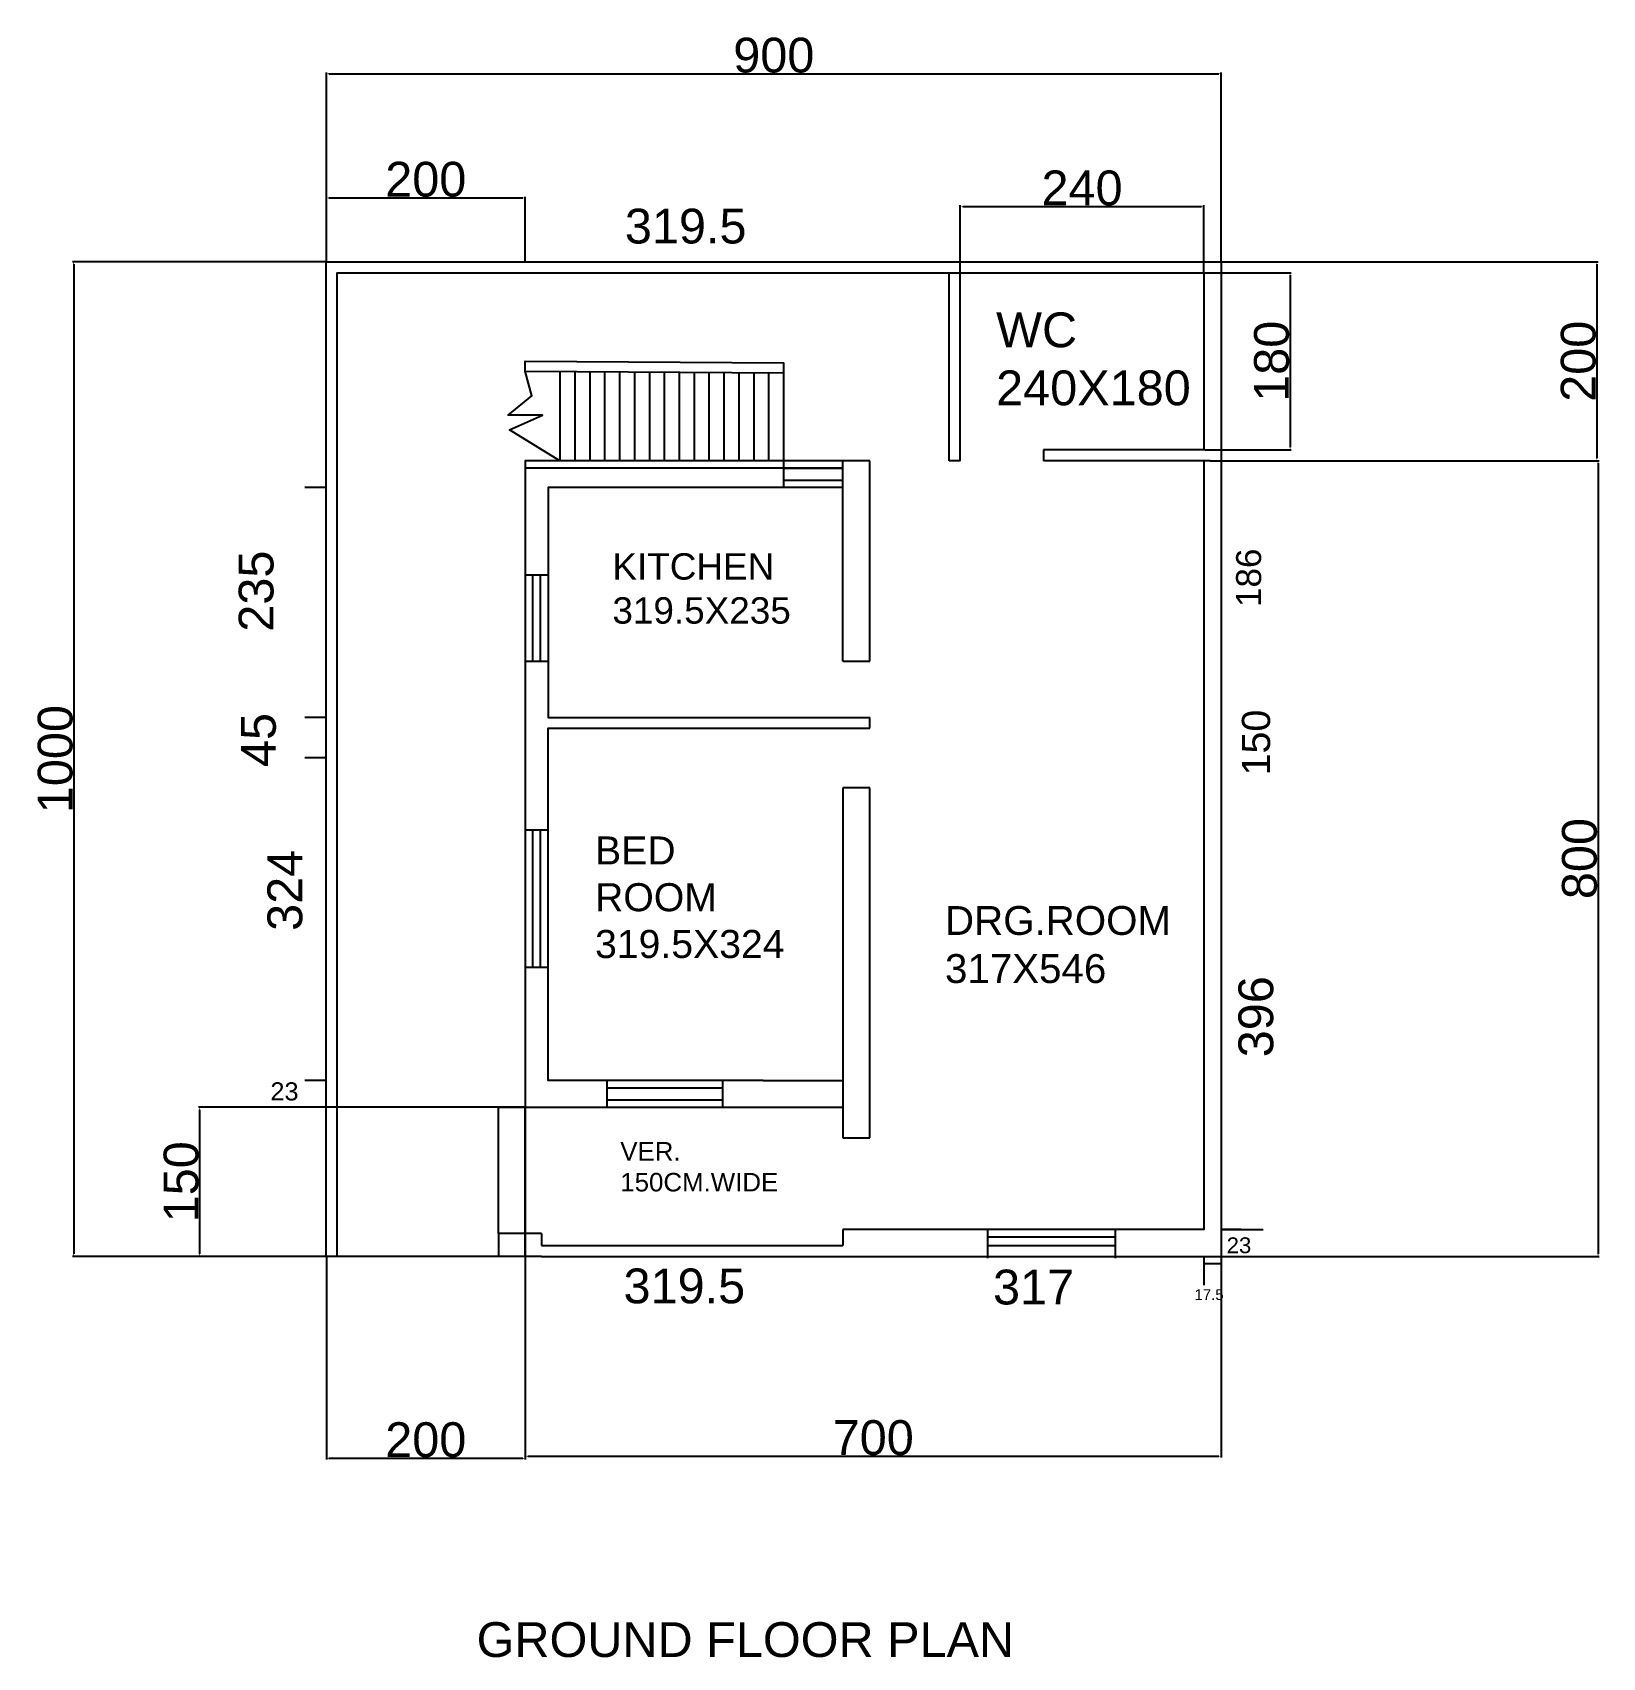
# Model space of a CAD drawing. Header units: millimetres. Extents: x 1414 to 2993, y 849 to 2483.
import ezdxf

# ---------------------------------------------------------------- set-up
doc = ezdxf.new("R2010")
doc.units = ezdxf.units.MM
doc.styles.get("Standard").update_dxf_attribs({"font": 'arial.ttf', "height": 35})
doc.dimstyles.new('ISO-25', dxfattribs={"dimtxt": 35, "dimasz": 2.5, "dimexe": 1.25, "dimexo": 0.625, "dimtad": 1, "dimdec": 1, "dimrnd": 10, "dimtxsty": 'Standard', "dimcen": 2.5, "dimclrt": 256, "dimadec": 0, "dimazin": 0, "dimtfac": 1, "dimtdec": 1, "dimtmove": 0, "dimatfit": 3, "dimfxl": 1, "dimarcsym": 0})

# ---------------------------------------------------------------- blocks, each defined once
blk = doc.blocks.new('*D1')
at = {"color": 0, "lineweight": -2, "transparency": 16777216}
for p, q in [((1708.5, 2252.6), (1453.9, 2252.6)), ((1455.1, 2250.1), (1455.1, 1255.1)), ((1708.5, 1252.6), (1453.9, 1252.6))]:
    blk.add_line(p, q, dxfattribs=at)
at = {"color": 0, "transparency": 16777216}
for points in [[(1454.7, 2250.1), (1455.6, 2250.1), (1455.1, 2252.6)], [(1454.7, 1255.1), (1455.6, 1255.1), (1455.1, 1252.6)]]:
    blk.add_solid(points, dxfattribs=at)
at = {"layer": 'Defpoints', "color": 0, "transparency": 16777216}
for p in [(1709.2, 2252.6), (1455.1, 1252.6), (1709.2, 1252.6)]:
    blk.add_point(p, dxfattribs=at)
at = {"transparency": 16777216, "insert": (1436.7, 1752.6), "char_height": 35, "attachment_point": 5, "rotation": 90}
blk.add_mtext('1000', dxfattribs=at)
blk = doc.blocks.new('*D2')
at = {"color": 0, "lineweight": -2, "transparency": 16777216}
for p, q in [((1709.2, 1251.9), (1709.2, 1048.4)), ((1909.2, 1251.9), (1909.2, 1048.4)), ((1711.7, 1049.6), (1906.7, 1049.6))]:
    blk.add_line(p, q, dxfattribs=at)
at = {"color": 0, "transparency": 16777216}
for points in [[(1711.7, 1050.1), (1711.7, 1049.2), (1709.2, 1049.6)], [(1906.7, 1050.1), (1906.7, 1049.2), (1909.2, 1049.6)]]:
    blk.add_solid(points, dxfattribs=at)
at = {"layer": 'Defpoints', "color": 0, "transparency": 16777216}
for p in [(1709.2, 1252.6), (1909.2, 1252.6), (1909.2, 1049.6)]:
    blk.add_point(p, dxfattribs=at)
at = {"transparency": 16777216, "insert": (1809.2, 1068.1), "char_height": 35, "attachment_point": 5}
blk.add_mtext('200', dxfattribs=at)
blk = doc.blocks.new('*D3')
at = {"color": 0, "lineweight": -2, "transparency": 16777216}
for p, q in [((1709.2, 2253.2), (1709.2, 2443)), ((1711.7, 2441.7), (2606.7, 2441.7)), ((2609.2, 2253.2), (2609.2, 2443))]:
    blk.add_line(p, q, dxfattribs=at)
at = {"color": 0, "transparency": 16777216}
for points in [[(1711.7, 2442.1), (1711.7, 2441.3), (1709.2, 2441.7)], [(2606.7, 2442.1), (2606.7, 2441.3), (2609.2, 2441.7)]]:
    blk.add_solid(points, dxfattribs=at)
at = {"layer": 'Defpoints', "color": 0, "transparency": 16777216}
for p in [(2609.2, 2441.7), (1709.2, 2252.6), (2609.2, 2252.6)]:
    blk.add_point(p, dxfattribs=at)
at = {"transparency": 16777216, "insert": (2159.2, 2460.2), "char_height": 35, "attachment_point": 5}
blk.add_mtext('900', dxfattribs=at)
blk = doc.blocks.new('*D4')
at = {"color": 0, "lineweight": -2, "transparency": 16777216}
for p, q in [((1909.2, 1251.9), (1909.2, 1050.5)), ((2609.2, 1251.9), (2609.2, 1050.5)), ((1911.7, 1051.7), (2606.7, 1051.7))]:
    blk.add_line(p, q, dxfattribs=at)
at = {"color": 0, "transparency": 16777216}
for points in [[(1911.7, 1052.1), (1911.7, 1051.3), (1909.2, 1051.7)], [(2606.7, 1052.1), (2606.7, 1051.3), (2609.2, 1051.7)]]:
    blk.add_solid(points, dxfattribs=at)
at = {"layer": 'Defpoints', "color": 0, "transparency": 16777216}
for p in [(1909.2, 1252.6), (2609.2, 1252.6), (2609.2, 1051.7)]:
    blk.add_point(p, dxfattribs=at)
at = {"transparency": 16777216, "insert": (2259.2, 1070.2), "char_height": 35, "attachment_point": 5}
blk.add_mtext('700', dxfattribs=at)
blk = doc.blocks.new('*D5')
at = {"color": 0, "lineweight": -2, "transparency": 16777216}
for p, q in [((2609.8, 2252.6), (2988.1, 2252.6)), ((2986.9, 2250.1), (2986.9, 2055.1)), ((2609.8, 2052.6), (2988.1, 2052.6))]:
    blk.add_line(p, q, dxfattribs=at)
at = {"color": 0, "transparency": 16777216}
for points in [[(2986.5, 2250.1), (2987.3, 2250.1), (2986.9, 2252.6)], [(2986.5, 2055.1), (2987.3, 2055.1), (2986.9, 2052.6)]]:
    blk.add_solid(points, dxfattribs=at)
at = {"layer": 'Defpoints', "color": 0, "transparency": 16777216}
for p in [(2609.2, 2252.6), (2609.2, 2052.6), (2986.9, 2052.6)]:
    blk.add_point(p, dxfattribs=at)
at = {"transparency": 16777216, "insert": (2968.4, 2152.6), "char_height": 35, "attachment_point": 5, "rotation": 90}
blk.add_mtext('200', dxfattribs=at)
blk = doc.blocks.new('*D6')
at = {"color": 0, "lineweight": -2, "transparency": 16777216}
for p, q in [((2609.8, 2052.6), (2989.4, 2052.6)), ((2988.1, 2050.1), (2988.1, 1255.1)), ((2609.8, 1252.6), (2989.4, 1252.6))]:
    blk.add_line(p, q, dxfattribs=at)
at = {"color": 0, "transparency": 16777216}
for points in [[(2987.7, 2050.1), (2988.6, 2050.1), (2988.1, 2052.6)], [(2987.7, 1255.1), (2988.6, 1255.1), (2988.1, 1252.6)]]:
    blk.add_solid(points, dxfattribs=at)
at = {"layer": 'Defpoints', "color": 0, "transparency": 16777216}
for p in [(2609.2, 2052.6), (2609.2, 1252.6), (2988.1, 1252.6)]:
    blk.add_point(p, dxfattribs=at)
at = {"transparency": 16777216, "insert": (2969.6, 1652.6), "char_height": 35, "attachment_point": 5, "rotation": 90}
blk.add_mtext('800', dxfattribs=at)
blk = doc.blocks.new('*D7')
at = {"color": 0, "lineweight": -2, "transparency": 16777216}
for p, q in [((1709.2, 2253.2), (1709.2, 2318.1)), ((1711.7, 2316.9), (1906.7, 2316.9)), ((1909.2, 2253.2), (1909.2, 2318.1))]:
    blk.add_line(p, q, dxfattribs=at)
at = {"color": 0, "transparency": 16777216}
for points in [[(1711.7, 2317.3), (1711.7, 2316.4), (1709.2, 2316.9)], [(1906.7, 2317.3), (1906.7, 2316.4), (1909.2, 2316.9)]]:
    blk.add_solid(points, dxfattribs=at)
at = {"layer": 'Defpoints', "color": 0, "transparency": 16777216}
for p in [(1909.2, 2316.9), (1709.2, 2252.6), (1909.2, 2252.6)]:
    blk.add_point(p, dxfattribs=at)
at = {"transparency": 16777216, "insert": (1809.2, 2335.4), "char_height": 35, "attachment_point": 5}
blk.add_mtext('200', dxfattribs=at)
blk = doc.blocks.new('*D9')
at = {"color": 0, "lineweight": -2, "transparency": 16777216}
for p, q in [((1908.5, 1402.6), (1580.6, 1402.6)), ((1581.8, 1400.1), (1581.8, 1255.1)), ((1908.5, 1252.6), (1580.6, 1252.6))]:
    blk.add_line(p, q, dxfattribs=at)
at = {"color": 0, "transparency": 16777216}
for points in [[(1581.4, 1400.1), (1582.3, 1400.1), (1581.8, 1402.6)], [(1581.4, 1255.1), (1582.3, 1255.1), (1581.8, 1252.6)]]:
    blk.add_solid(points, dxfattribs=at)
at = {"layer": 'Defpoints', "color": 0, "transparency": 16777216}
for p in [(1909.2, 1402.6), (1581.8, 1252.6), (1909.2, 1252.6)]:
    blk.add_point(p, dxfattribs=at)
at = {"transparency": 16777216, "insert": (1563.3, 1327.6), "char_height": 35, "attachment_point": 5, "rotation": 90}
blk.add_mtext('150', dxfattribs=at)
blk = doc.blocks.new('*D10')
at = {"color": 0, "lineweight": -2, "transparency": 16777216}
for p, q in [((2346.7, 2242.2), (2346.7, 2309.5)), ((2349.2, 2308.2), (2589.2, 2308.2)), ((2591.7, 2242.2), (2591.7, 2309.5))]:
    blk.add_line(p, q, dxfattribs=at)
at = {"color": 0, "transparency": 16777216}
for points in [[(2349.2, 2308.6), (2349.2, 2307.8), (2346.7, 2308.2)], [(2589.2, 2308.6), (2589.2, 2307.8), (2591.7, 2308.2)]]:
    blk.add_solid(points, dxfattribs=at)
at = {"layer": 'Defpoints', "color": 0, "transparency": 16777216}
for p in [(2591.7, 2308.2), (2346.7, 2241.6), (2591.7, 2241.6)]:
    blk.add_point(p, dxfattribs=at)
at = {"transparency": 16777216, "insert": (2469.2, 2326.7), "char_height": 35, "attachment_point": 5}
blk.add_mtext('240', dxfattribs=at)
blk = doc.blocks.new('*D11')
at = {"color": 0, "lineweight": -2, "transparency": 16777216}
for p, q in [((2592.3, 2241.6), (2679.6, 2241.6)), ((2678.4, 2239.1), (2678.4, 2066.1)), ((2592.3, 2063.6), (2679.6, 2063.6))]:
    blk.add_line(p, q, dxfattribs=at)
at = {"color": 0, "transparency": 16777216}
for points in [[(2678, 2239.1), (2678.8, 2239.1), (2678.4, 2241.6)], [(2678, 2066.1), (2678.8, 2066.1), (2678.4, 2063.6)]]:
    blk.add_solid(points, dxfattribs=at)
at = {"layer": 'Defpoints', "color": 0, "transparency": 16777216}
for p in [(2591.7, 2241.6), (2591.7, 2063.6), (2678.4, 2063.6)]:
    blk.add_point(p, dxfattribs=at)
at = {"transparency": 16777216, "insert": (2659.9, 2152.6), "char_height": 35, "attachment_point": 5, "rotation": 90}
blk.add_mtext('180', dxfattribs=at)

msp = doc.modelspace()

# ---------------------------------------------------------------- linework, layer by layer
for p, q in [((1909.17, 2252.57), (1909.17, 2316.86)), ((2335.67, 2052.57), (2335.67, 2241.57)), ((2346.67, 2052.57), (2346.67, 2241.57)), ((1909.1, 2142.57), (2169.03, 2140.99)), ((1959.03, 2142.25), (1959.03, 2052.57)), ((1974.03, 2142.15), (1974.03, 2052.57)), ((1989.03, 2142.06), (1989.03, 2052.57)), ((2004.03, 2141.96), (2004.03, 2052.57)), ((2019.03, 2141.87), (2019.03, 2052.57)), ((2034.03, 2141.77), (2034.03, 2052.57)), ((2049.03, 2141.67), (2049.03, 2052.57)), ((2064.03, 2141.58), (2064.03, 2052.57)), ((2079.03, 2141.48), (2079.03, 2052.57)), ((2094.03, 2141.38), (2094.03, 2052.57)), ((2109.03, 2141.29), (2109.03, 2052.57)), ((2124.03, 2141.19), (2124.03, 2052.57)), ((2139.03, 2141.09), (2139.03, 2052.57)), ((2154.03, 2141), (2154.03, 2052.57)), ((2591.67, 2063.57), (2430.49, 2063.57)), ((2430.49, 2063.57), (2430.49, 2052.57)), ((2255.67, 2025.57), (2255.67, 2052.57)), ((2346.67, 2052.57), (2335.67, 2052.57)), ((2598.17, 2052.57), (2430.49, 2052.57)), ((2598.17, 2052.57), (2609.17, 2052.57)), ((2169.03, 2033.17), (2228.67, 2033.17)), ((1709.17, 2025.57), (1687.56, 2025.57)), ((1909.17, 1937.87), (1932.17, 1937.87)), ((1916.77, 1850.79), (1916.77, 1937.87)), ((1924.57, 1850.79), (1924.57, 1937.87)), ((1932.17, 1850.79), (1909.17, 1850.79)), ((2228.67, 1851.02), (2255.67, 1851.02)), ((1709.17, 1794.57), (1687.56, 1794.57)), ((2004.24, 1783.57), (2087.82, 1783.57)), ((2015.24, 1794.57), (2076.82, 1794.57)), ((2228.67, 1794.57), (2255.67, 1794.57)), ((2228.67, 1783.57), (2255.67, 1783.57)), ((1709.17, 1754.01), (1687.56, 1754.01)), ((2255.67, 1723.57), (2228.67, 1723.57)), ((1932.17, 1681), (1909.17, 1681)), ((1916.77, 1543.36), (1916.77, 1681)), ((1924.57, 1543.36), (1924.57, 1681)), ((1909.17, 1543.36), (1932.17, 1543.36)), ((1709.17, 1429.57), (1687.56, 1429.57)), ((1991.4, 1429.57), (1991.4, 1402.57)), ((1991.4, 1421.97), (2108.07, 1421.97)), ((2108.07, 1402.57), (2108.07, 1429.57)), ((2148.67, 1429.57), (2228.67, 1429.57)), ((1991.4, 1410.17), (2108.07, 1410.17)), ((1882.17, 1275.57), (1882.17, 1402.57)), ((1882.17, 1402.57), (1932.17, 1402.57)), ((2148.67, 1402.57), (2228.67, 1402.57)), ((2228.67, 1371.68), (2255.67, 1371.68)), ((1925.63, 1275.57), (1882.17, 1275.57)), ((1882.17, 1275.57), (1882.17, 1252.57)), ((1925.63, 1275.57), (1925.63, 1263.57)), ((2228.67, 1279.57), (2228.67, 1263.57)), ((2373.96, 1279.57), (2373.96, 1250.96)), ((2502.83, 1250.96), (2502.83, 1279.57)), ((1925.63, 1263.57), (2228.67, 1263.57)), ((2502.83, 1271.97), (2373.96, 1271.97)), ((2373.96, 1263.57), (2502.83, 1263.57)), ((1925.63, 1252.57), (1909.17, 1252.57)), ((1925.63, 1252.57), (2609.17, 1252.57)), ((2591.67, 1252.57), (2591.67, 1223.75)), ((2609.17, 1244.97), (2591.67, 1244.97)), ((2609.17, 1252.57), (2629.22, 1252.57))]:
    msp.add_line(p, q)
for points in [[(1909.17, 1252.57), (1709.17, 1252.57), (1709.17, 2252.57), (2609.17, 2252.57), (2609.17, 1252.57)], [(1720.17, 1252.57), (1720.17, 2241.57), (2591.67, 2241.57)], [(2591.67, 2241.57), (2591.67, 2063.57)], [(1944.03, 2142.35), (1944.03, 2052.57), (1893.51, 2083.54), (1926.43, 2098.32), (1892.07, 2098.32), (1915.93, 2117.87), (1909.1, 2142.57), (1909.17, 2152.57), (2169.03, 2150.9), (2169.03, 2052.57), (2169.03, 2025.57)], [(2255.67, 2052.57), (1909.17, 2052.57), (1909.17, 1252.57), (1909.17, 1402.57)], [(2169.03, 2044.97), (2228.67, 2044.97), (1909.17, 2044.97)], [(2228.67, 2025.57), (2228.67, 2052.57)], [(2591.67, 2052.57), (2591.67, 1279.57), (2228.67, 1279.57)], [(2228.67, 1851.02), (2228.67, 2025.57), (1932.17, 2025.57), (1932.17, 1794.57), (2015.24, 1794.57)], [(2255.67, 1851.02), (2255.67, 2025.57)], [(2148.67, 1429.57), (1932.17, 1429.57), (1932.17, 1783.57), (2004.24, 1783.57)], [(2076.82, 1794.57), (2228.67, 1794.57)], [(2087.82, 1783.57), (2228.67, 1783.57)], [(2255.67, 1783.57), (2255.67, 1794.57)], [(2228.67, 1723.57), (2228.67, 1402.57)], [(2255.67, 1371.68), (2255.67, 1429.57), (2255.67, 1723.57)], [(1932.17, 1402.57), (2148.67, 1402.57)], [(2228.67, 1402.57), (2228.67, 1371.68)], [(2629.22, 1279.57), (2609.17, 1279.57), (2651.38, 1279.57)]]:
    msp.add_lwpolyline(points)

# ---------------------------------------------------------------- texts
at = {"attachment_point": 1}
for s, insert, char_height, width in [('319.5', (2009.41, 2306.02), 35, 201.4802), ('WC \\P240X180\\P ', (2382.77, 2201.71), 35, 610.5285), ('KITCHEN\\P319.5X235', (1996.89, 1959.61), 26.549, 159.2522), ('BED ROOM 319.5X324', (1979.42, 1674.87), 28.2081, 172.1728), ('DRG.ROOM\\P317X546', (2331.36, 1604.86), 29.008, 184.3142), ('23', (1652.92, 1427.64), 18.237, 10.6183), ('VER. \\P150CM.WIDE', (2004.82, 1367.55), 18.607, 77.4932), ('23 ', (2614.63, 1271.75), 15.933, 7.6395), ('319.5', (2008.07, 1240.43), 35, 158.3907), ('317', (2379.66, 1239.29), 35, 132.8929), ('17.5', (2582.24, 1219.56), 10.793, 5.4446), ('GROUND FLOOR PLAN', (1860.31, 884.82), 35, 1659.2828)]:
    msp.add_mtext(s, dxfattribs=dict(at, insert=insert, char_height=char_height, width=width))
at = {"attachment_point": 1, "rotation": 90}
for s, insert, char_height, width in [('186 ', (2624.12, 1905.62), 25.163, 70.4074), ('235\\P ', (1621.03, 1880.7), 35, 156.458), ('150 ', (2629.91, 1736.14), 28.394, 61.5372), ('45', (1623.38, 1744.61), 35, 76.1235), ('324', (1649.96, 1579.86), 35, 51.3296), ('396', (2626.46, 1452.79), 35, 87.3745)]:
    msp.add_mtext(s, dxfattribs=dict(at, insert=insert, char_height=char_height, width=width))

# ---------------------------------------------------------------- dimensions: what is measured, and where the dimension line sits
for base, p1, p2, picture, middle in [((2609.17, 2441.7), (1709.17, 2252.57), (2609.17, 2252.57), '*D3', (2159.17, 2460.2)), ((1909.17, 2316.86), (1709.17, 2252.57), (1909.17, 2252.57), '*D7', (1809.17, 2335.36)), ((2591.67, 2308.2), (2346.67, 2241.57), (2591.67, 2241.57), '*D10', (2469.17, 2326.7)), ((1909.17, 1049.64), (1709.17, 1252.57), (1909.17, 1252.57), '*D2', (1809.17, 1068.14)), ((2609.17, 1051.72), (1909.17, 1252.57), (2609.17, 1252.57), '*D4', (2259.17, 1070.22))]:
    dim = msp.add_linear_dim(base=base, p1=p1, p2=p2, dimstyle='ISO-25')
    dim.commit()
    dim.dimension.update_dxf_attribs({"geometry": picture, "text_midpoint": middle})
for base, p1, p2, picture, middle in [((1455.15, 1252.57), (1709.17, 2252.57), (1709.17, 1252.57), '*D1', (1436.65, 1752.57)), ((2678.39, 2063.57), (2591.67, 2241.57), (2591.67, 2063.57), '*D11', (2659.9, 2152.57)), ((2986.88, 2052.57), (2609.17, 2252.57), (2609.17, 2052.57), '*D5', (2968.39, 2152.57)), ((2988.13, 1252.57), (2609.17, 2052.57), (2609.17, 1252.57), '*D6', (2969.64, 1652.57)), ((1581.84, 1252.57), (1909.17, 1402.57), (1909.17, 1252.57), '*D9', (1563.34, 1327.57))]:
    dim = msp.add_linear_dim(base=base, p1=p1, p2=p2, angle=90, dimstyle='ISO-25')
    dim.commit()
    dim.dimension.update_dxf_attribs({"geometry": picture, "text_midpoint": middle})

doc.saveas('drawing.dxf')
